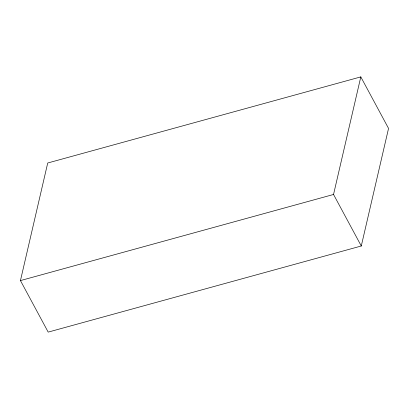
<?xml version="1.0" encoding="UTF-8"?>
<svg xmlns="http://www.w3.org/2000/svg" width="409" height="409" viewBox="0 0 409 409"><rect width="100%" height="100%" fill="white"/><g stroke="black" fill="none" stroke-linecap="round" stroke-linejoin="round"><path stroke-width="0.61" d="M20.45 280.584L47.72 163.002L360.81 76.892L388.55 128.416L361.28 245.998L48.19 332.108L20.45 280.584L333.539 194.474L360.81 76.892M333.539 194.474L361.28 245.998"/></g></svg>
